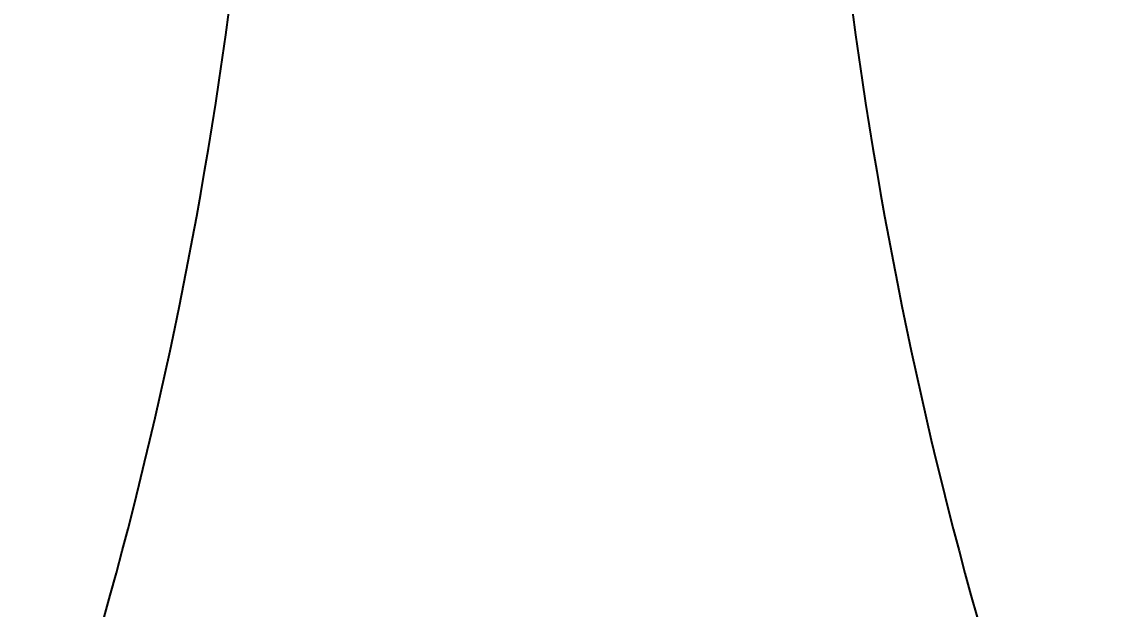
# Model space of a CAD drawing. Header units: millimetres. Extents: x 19562 to 20987, y -3943 to -2935.
# Drawn here: x 20294.6 to 20354.3, y -3188.7 to -3156.4 of the extents above; entities that cross this region are included whole.
import ezdxf

# ---------------------------------------------------------------- set-up
doc = ezdxf.new("R2010")
doc.units = ezdxf.units.MM
doc.header["$LTSCALE"] = 0.1
doc.styles.get("Standard").update_dxf_attribs({"font": 'arial.ttf'})
doc.dimstyles.new('A4', dxfattribs={"dimtxt": 4, "dimasz": 3.5, "dimexe": 0.7, "dimexo": 0.625, "dimgap": 0.5, "dimtad": 1, "dimdec": 1, "dimdsep": 46, "dimtxsty": 'Standard', "dimcen": 2.5, "dimclrd": 5, "dimclre": 5, "dimclrt": 7, "dimadec": 3, "dimazin": 2, "dimtfac": 1, "dimtdec": 1, "dimtmove": 0, "dimatfit": 3, "dimfxl": 0, "dimarcsym": 0})

# ---------------------------------------------------------------- blocks, each defined once
blk = doc.blocks.new('*D381')
at = {"color": 3, "lineweight": -2}
for p, q in [((20323.724, -3014.023), (20532.283, -3014.023)), ((20531.583, -3029.023), (20531.583, -3451.824)), ((20325.821, -3466.824), (20532.283, -3466.824))]:
    blk.add_line(p, q, dxfattribs=at)
at = {"color": 3}
for points in [[(20529.083, -3029.023), (20534.083, -3029.023), (20531.583, -3014.023)], [(20529.083, -3451.824), (20534.083, -3451.824), (20531.583, -3466.824)]]:
    blk.add_solid(points, dxfattribs=at)
at = {"layer": 'Defpoints', "color": 0}
for p in [(20323.099, -3014.023), (20325.196, -3466.824), (20531.583, -3466.824)]:
    blk.add_point(p, dxfattribs=at)
at = {"color": 3, "insert": (20523.425, -3240.423), "char_height": 15, "attachment_point": 5, "rotation": 90}
blk.add_mtext('452.8', dxfattribs=at)

msp = doc.modelspace()

# ---------------------------------------------------------------- linework, layer by layer
at = {"color": 7, "linetype": 'Continuous'}
for centre, radius, start, end in [((20066.08, -3123.876), 242.019, 350.30665, 359.85746), ((20579.9, -3123.895), 241.801, 180.13822, 189.69768), ((20068.527, -3124.288), 239.538, 340.69765, 350.30521), ((20576.979, -3124.467), 238.825, 189.68044, 199.31671)]:
    msp.add_arc(centre, radius, start, end, dxfattribs=at)

# ---------------------------------------------------------------- dimensions: what is measured, and where the dimension line sits
at = {"color": 0}
dim = msp.add_linear_dim(base=(20531.583, -3466.824), p1=(20323.099, -3014.023), p2=(20325.196, -3466.824), angle=90, dimstyle='A4', override={"dimtxt": 15, "dimasz": 15, "dimclrd": 3, "dimclre": 3, "dimclrt": 3, "dimfxl": 0.5}, dxfattribs=at)
dim.commit()
dim.dimension.update_dxf_attribs({"geometry": '*D381', "text_midpoint": (20531.583, -3240.423), "dimtype": 160})

doc.saveas('drawing.dxf')
